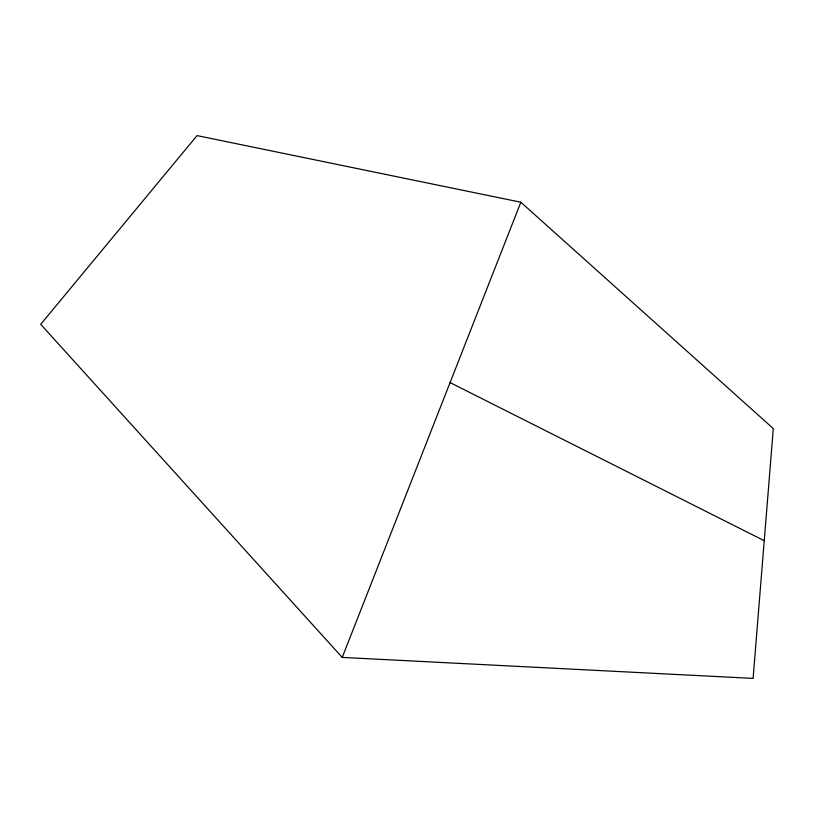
<?xml version="1.0" encoding="UTF-8"?>
<svg xmlns="http://www.w3.org/2000/svg" width="814" height="814" viewBox="0 0 814 814"><rect width="100%" height="100%" fill="white"/><g stroke="black" fill="none" stroke-linecap="round" stroke-linejoin="round"><path stroke-width="1.22" d="M342.236 657.417L520.848 202.228L197.059 135.602L40.7 324.318L342.236 657.417L753.103 678.398L773.3 428.591L520.848 202.228M450.081 382.59L764.234 540.71"/></g></svg>
